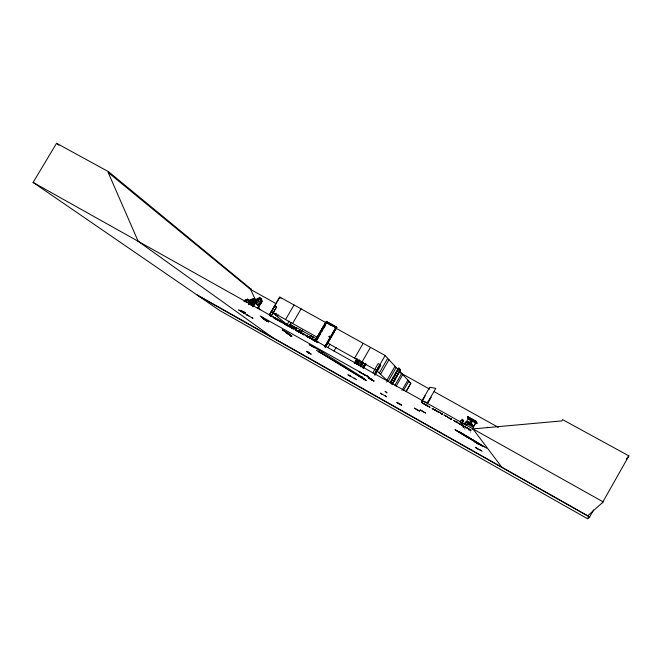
<?xml version="1.0" encoding="UTF-8"?>
<svg xmlns="http://www.w3.org/2000/svg" width="662" height="662" viewBox="0 0 662 662"><rect width="100%" height="100%" fill="white"/><g stroke="black" fill="none" stroke-linecap="round" stroke-linejoin="round"><path stroke-width="0.99" d="M356.322 362.817L356.322 362.991M329.113 336.586L329.436 337.082M329.8 336.569L329.618 337.082L329.527 336.627M428.504 406.402C428.703 406.501 431.02 407.85 429.332 406.931M386.318 396.621L385.474 395.868L386.492 396.72M243.608 312.927L244.501 313.2M244.683 313.308L243.798 313.043M247.803 315.377L248.895 315.824L247.712 315.377M252.917 318.141L252.189 318.017M318.273 351.183L319.547 352.201M290.37 335.394L285.388 332.324L287.738 333.54M248.887 302.757L249.284 300.25L247.679 299.298M255.358 299.431L254.051 303.494L252.288 304.106L251.221 303.469L250.873 301.599L253.769 298.488L255.367 299.431L255.772 302.418L254.622 304.503L251.792 305.612M257.915 304.901L260.745 303.8L261.953 301.723L261.54 298.694L260.183 302.791L258.42 303.395L257.361 302.766L257.013 300.904L259.901 297.792L257.088 298.868L255.077 302.311M470.392 421.975L469.946 422.637L472.031 420.362L470.128 422.273L472.229 424.45L471.774 425.418L466.321 422.348L466.611 421.826L472.064 424.896M311.115 354.145L306.423 351.373L311.123 354.112M394.742 379.235L394.8 379.268M248.101 302.294L248.589 300.2L248.06 299.886L245.974 302.261M486.727 448.199L460.297 432.352L460.851 432.617M482.416 446.064L468.704 437.888M257.675 299.083L253.008 306.862M287.565 332.713L289.228 334.136L287.449 332.854M290.006 326.44L292.662 328.451M290.395 326.896L290.982 327.16M291.09 327.541L292 328.046L291.793 327.334M401.611 405.111L396.96 402.521M471.17 423.796C462.333 422.497 474.894 425.128 473.057 427.147L467.686 424.119L467.976 423.614M468.249 423.448L471.03 424.003L473.289 426.56M473.38 426.427L471.005 424.077L471.344 423.167M471.03 424.085L472.229 420.643M395.297 379.698L395.471 379.318L395.388 379.781M316.552 350.363L321.798 353.276M466.751 421.719L470.119 422.331L472.13 424.549M256.591 302.451L250.683 289.517L250.981 289.013L108.609 171.756L56.576 143.29L33.1 182.422L219.585 310.437L587.55 518.71L588.551 516.914M587.55 518.71L589.585 517.072L593.599 509.872M472.941 428.926L561.856 420.9L562.584 419.609L628.9 455.87L602.321 502.872M464.592 424.532L468.721 418.061M467.993 423.647L467.686 424.119M471.799 418.806L471.41 419.493L472.834 421.495L470.351 419.816M470.384 425.649L470.665 425.145M471.774 425.418L472.039 424.872M473.371 426.452L475.647 423.001M472.56 428.877L475.63 423.018M476.623 422.116L476.235 422.795L468.026 418.219L468.415 417.532L467.72 416.572L475.887 421.106L476.988 422.927M439.427 412.451L440.462 412.79M455.804 421.173L455.704 421.711L453.528 420.362L455.952 421.926M456.06 421.777L457.219 422.099M456.672 422.24L458.178 423.092L456.871 421.893M401.925 390.456L407.875 380.054M403.439 390.58L408.851 381.113M405.938 391.705L410.796 383.207L399.625 371.167M406.054 391.763L410.92 383.257L409.116 382.255M421.802 401.18L429.754 387.253L435.819 388.354L427.296 403.092M421.959 401.114L425.103 395.818M422.033 401.189L424.69 396.737M422.828 403.266L424.177 404.101L421.677 402.513L422.588 402.546M421.785 402.604L421.876 402.165M427.478 403.191L431.036 397.175L427.089 404.085M372.797 372.929L378.126 363.57L379.98 364.621L374.618 373.956M371.787 380.005L372.176 380.269L371.291 378.954L373.169 380.733L371.183 379.475L371.639 379.781M374.56 373.947L385.16 355.502L334.376 327.342M374.75 374.063L379.98 364.621M375.139 374.485L379.996 366.036M374.849 375.437L380.667 365.3L379.914 364.63M379.252 373.054L387.709 358.332M380.584 374.303L388.966 359.689M386.922 380.286L395.007 366.194M386.732 382.048L387.709 380.36M396.157 367.435L388.131 381.436L377.224 371.134M390.017 382.619L397.978 368.742L398.425 368.991L399.831 370.472L392.086 383.993M390.29 382.835L398.963 368.221L400.593 369.992L392.417 384.25M398.963 368.221L390.522 382.959L398.458 368.899L399.873 370.43M391.937 384.283L400.27 369.975L398.69 368.246M392.202 384.125L399.856 370.761M394.966 379.558L394.949 379.309M394.924 385.243L401.702 373.409M396.099 386.194L402.769 374.551M354.609 358.175L363.173 343.313M354.311 363.239L356.851 358.829L354.393 363.372M355.006 363.43L357.554 358.978M355.08 363.496L357.099 359.905M356.065 362.619L355.693 362.999L356.206 363.314M355.792 362.702L356.065 363.173M359.739 365.705L358.15 364.812L357.753 361.948L358.994 360.029M356.47 364.414L358.953 359.987M359.375 360.236L356.851 364.621L359.408 360.26M359.706 360.418L358.845 361.915L359.185 363.678L360.202 364.249L361.891 363.62L362.759 362.114M360.476 360.848L359.971 361.725L360.525 363.066L361.998 361.692M361.882 362.246L370.455 347.351M360.6 366.731L363.09 362.313M361.022 366.963L363.587 362.561L363.124 362.337M360.351 372.499L361.725 373.343L358.986 371.208L360.202 372.383M362.693 367.724L365.25 363.272M362.784 367.832L365.424 363.347M363.728 367.443L365.747 363.918M363.413 368.353L365.921 363.893M367.104 375.453L366.831 375.933L370.455 379.078M312.572 339.424L311.992 339.184L314.376 340.632L312.216 338.836L313.904 339.912M315.923 341.509L314.632 340.218L316.122 341.162M315.261 340.26L325.572 322.452M315.129 340.864L326.407 321.368L336.966 327.227L325.158 347.658M326.465 321.426L315.195 340.913L314.433 340.566L315.294 341.004L326.523 321.641L336.801 327.342L325.58 346.772M315.973 341.319L326.755 322.543L335.899 327.607L325.042 346.383M316.659 340.491L318.199 337.835M319.225 336.064L320.243 334.293M321.782 331.637L322.808 329.866M323.834 328.095L325.373 325.439M315.989 341.402L316.519 341.153L318.455 342.444L317.379 342.386L318.058 342.204L316.527 341.153M315.493 340.657C314.789 339.945 317.967 342.626 315.112 340.88M315.451 341.236L314.847 340.789L317.015 341.427M324.819 346.64L335.8 327.632L326.904 322.783M327.98 347.616L330.04 344.05M334.045 351.017L336.114 347.442M285.554 319.556L294.036 304.967M283.99 322.99L285.016 324.206L283.99 322.99L286.72 324.694L285.62 324.09M284.85 323.577L286.522 325.042L285.132 324.19M287.838 325.745L289.89 326.457L286.894 325.15C292.24 326.457 284.718 324.157 287.713 325.696M287.217 324.438L289.211 321.004M288.508 325.563L288.235 325.952L288.152 325.348M289.095 325.944L291.073 322.535M289.691 326.796L271.213 311.587M289.791 326.374L291.454 327.334M290.188 326.92L291.255 327.682L290.188 326.92L290.593 327.144M292.587 323.495L301.078 308.873M291.181 327.616L293.986 328.724L293.092 328.087L293.067 328.666M292.778 328.501L293.771 329.064L293.092 328.087M295.823 330.073L297.354 331.157L295.368 329.841L296.419 329.891M298.81 331.91L296.899 330.677L297.503 330.553M298.057 331.008L297.95 331.43L296.899 330.677M298.488 331.563L299.737 331.968L298.488 331.563L299.323 332.258M298.603 332.291L300.134 329.659M299.332 331.745L301.624 333.549M301.731 333.127L299.522 332.15L301.822 333.209M299.787 332.514L300.126 332.026M300.093 332.175L299.985 332.167M300.167 332.672L299.721 331.803M300.68 332.481L301.98 333.292M300.796 333.06L302.352 330.197M301.326 332.845L301.218 333.259M302.178 333.863L300.879 332.912L302.377 333.516M303.362 334.442L304.197 334.881L302.426 333.855C302.915 332.705 305.017 335.278 303.213 334.36M303.237 334.393L302.716 333.574L304.015 334.327M303.51 334.409L303.974 334.194M304.09 334.782L303.56 334.095M306.796 335.891L307.458 336.751L305.563 335.535L306.796 335.924M306.167 335.411L305.563 335.535M307.242 336.536L309.013 337.09L307.367 336.106L308.84 336.95L307.135 336.577L306.614 335.775L307.458 336.751M308.674 337.421L308.682 336.826L309.551 337.438L308.649 336.95M309.088 337.049L308.906 337.537L308.293 337.165M311.984 338.795L309.452 337.711L310.677 338.108M310.478 338.447L310.056 337.595M310.089 337.852L311.562 335.32M310.081 338.224L309.659 337.363M310.412 338.398L312.373 338.853M311.14 338.199L311.554 338.547L310.321 338.323L311.769 339.151L311.545 338.423M312.373 339.308L311.968 338.605L312.572 338.961M311.678 339.159L313.134 336.635M252.752 306.506L255.482 302.021M257.377 308.302L261.573 301.309M257.816 308.558L261.887 301.715L261.482 298.736M269.434 314.64L279.67 297.064L281.019 298.248M269.616 314.748L279.918 297.139L327.177 323.346M269.252 315.666L274.813 305.985L276.6 306.994L270.99 316.635M270.932 316.602L276.55 306.953M273.183 317.404L275.773 318.463L274.018 317.528L274.92 318.124M273.373 317.537L273.381 317.057M275.392 314.947L276.368 313.258M277.436 316.585L278.47 314.806M279.389 321.087L278.222 319.754L280.117 321.037M278.992 320.871L279.215 320.317L281.218 322.03M279.91 320.863L280.572 321.285M281.085 321.947L280.514 321.55L281.623 321.666L280.307 320.987L282.285 322.187L281.847 322.402M281.234 321.931L282.782 322.99L281.441 321.583M281.822 322.228L281.698 321.715M244.038 301.731L244.857 300.341L247.687 299.232L249.342 300.209M245.288 300.614L244.857 300.382L247.696 299.232M248.432 303.949L250.948 299.53L253.786 298.413L255.424 299.398L255.731 302.41M249.334 302.807L249.624 303.213M248.871 304.206L251.519 299.679M272.827 337.703L138.168 241.291L108.171 172.484L108.609 171.756M626.707 459.122L628.172 457.185M626.351 458.989L628.9 455.87M474.819 441.819L479.205 444.467M478.974 443.797L483.21 446.428M479.048 444.417L474.819 441.877M483.177 446.445L478.138 443.507M469.946 422.637L472.08 420.436L471.22 423.407M470.392 422.24L472.155 420.436L470.574 421.876M471.27 423.423L472.304 420.643M477.741 448.869L475.217 447.28L477.923 448.952M245.701 300.871L247.687 299.307M290.072 335.311L291.512 336.412M350.082 376.033L349.122 375.213M349.321 375.313L350.297 376.033M380.708 393.178L381.635 393.907M243.517 312.605L242.631 312.332M243.724 312.712L242.59 312.34M247.075 314.947L247.753 315.137M238.386 309.882L239.503 310.246M470.616 430.035C467.198 427.958 472.701 431.318 470.235 429.721M455.075 429.655L467.471 437.259M455.133 429.837L468.994 438.186M456.706 430.606L456.168 430.35M459.188 431.665L471.584 439.146M468.853 438.128L477.525 443.192M472.883 439.791L481.928 445.369M329.742 336.941L329.262 336.9M373.782 380.815L368.204 377.671L368.568 378.01M368.535 377.903L374.129 381.147L373.773 380.832M362.404 364.53L359.731 365.631L362.445 364.572M254.589 304.454L251.792 305.546L250.195 304.603M268.168 321.459L268.689 321.765L262.905 318.463M243.823 311.81L239.934 310.594L243.649 311.81M241.531 311.074L242.069 311.397L241.68 311.074M244.998 312.63L241.58 311.587M241.564 311.554L243.417 312.199M242.176 311.322L243.914 311.959M243.211 312.075L245.246 312.745L241.746 311.579M244.866 312.348L245.238 312.754M248.523 303.784L249.317 304.247M264.353 319.25L266.67 320.838M265.412 319.862L264.345 319.258L265.958 320.433L264.461 319.274M308.07 352.201L309.063 353.003M329.552 336.321L328.997 336.503L329.279 336.999M441.38 413.684L440.842 413.311L442.456 414.189M289.592 324.777L296.303 328.716M296.502 328.253L291.537 325.133M381.337 393.807L380.7 393.261M240.48 310.933L241.754 311.231M242.251 311.471L241.738 311.024M243.078 312.009L243.525 312.116M261.382 301.433L261.821 301.69M251.006 299.588L251.436 299.836M255.292 302.145L255.764 302.41M436.109 410.713L436.548 410.953L435.323 410.225M423.754 401.685L427.644 402.695M446.064 416.233L446.726 416.539L443.945 414.983L446.064 416.233L444.963 415.637M303.767 334.658L302.426 333.855M466.768 421.702L470.003 422.579M257.576 299.141L257.088 298.868L259.909 297.726L261.548 298.703M292.381 328.294L293.076 328.7M450.168 418.5L451.302 419.261L450.731 418.93M277.577 319.978L278.04 320.226L275.789 318.877L277.577 319.978L276.186 319.125L276.923 319.506M467.595 416.795L475.755 421.338L476.971 423.208M398.83 403.514L399.393 403.886M466.669 421.876L466.371 422.389M463.177 427.031L463.599 427.28L463.21 427.064M464.583 428.736L465.005 428.984M442.199 414.114L440.437 413.096L442.613 414.346L440.859 413.328M308.873 337.074L308.682 336.826M295.922 329.61L297.072 330.545M287.126 325.224L286.439 324.877L287.482 325.563M296.088 328.369L296.526 328.517L289.832 324.711M295.79 328.774L296.228 328.923L289.633 325.166M317.876 342.659L316.808 341.774M310.337 353.64L307.276 351.812L309.278 353.169L307.284 351.795L308.202 352.333M290.361 335.386L292.016 336.197L291.537 335.816M476.963 443.159L479.884 444.624M480.19 444.781L477.095 443.25M481.1 445.178L484.385 446.825M317.379 342.378L317.859 342.552L316.32 341.501M470.922 430.25L470.21 429.853M316.163 341.162L316.668 341.882L315.815 341.427M321.955 351.754L322.651 352.143M309.046 337.165L308.492 336.817M276.054 318.712L274.747 317.942M476.648 448.182L480.893 450.491M291.288 327.202L292.207 327.723L291.379 327.276M293.465 328.435L292.124 327.715M476.731 423.374L475.63 421.57L467.471 417.027L468.158 417.987M436.068 410.697L434.471 409.695L436.076 410.655L435.497 410.349M462.059 424.69L463.135 425.31L461.944 424.681M291.048 335.758L291.586 336.031M448.555 417.697C450.549 418.707 446.395 416.597 448.447 417.648M323.238 352.631L322.485 352.234L362.453 377.39L361.692 376.992L366.152 380.46L361.692 376.992M302.559 333.88L303.775 334.542M291.545 325.141L289.89 324.372L290.361 324.761M275.036 318.058L273.538 317.181M274.548 318.281L276.037 319.192L273.82 317.868L275.574 318.811L274.838 318.405M290.808 335.924L291.313 336.205M313.862 340.318L313.366 340.045M423.208 403.439L421.677 402.513M313.275 339.532C312.406 338.563 314.26 340.789 311.769 338.952M308.715 352.73L308.401 352.507M277.676 320.069L277.171 319.763M450.292 418.566L449.515 418.152L450.499 418.814M385.441 391.606L385.052 391.292L387.063 392.889L385.499 391.548M381.122 393.609L385.698 396.19M276.054 318.753L275.135 318.248M287.465 324.959L286.638 324.529L287.689 325.216M422.687 402.628L421.951 402.239M266.405 320.59L266.083 320.433M262.831 318.472L268.714 321.897L268.011 321.475M482.102 451.269L479.636 449.663M303.022 333.673L302.17 333.218L303.204 333.913M287.267 325.299L286.894 325.15M301.707 333.11L300.391 332.341M369.628 378.606L369.777 378.689M467.72 427.851L467.182 427.677M290.676 326.896L289.873 326.407M298.785 331.414L298.14 331.041M298.587 331.753L299.009 331.563L297.966 330.934L298.653 331.819M397.655 402.901L399.368 403.87M308.128 336.536L308.269 336.668M290.544 327.276L289.493 326.647L290.585 326.846M291.363 336.246L290.122 335.394M277.37 319.423L277.817 319.647L276.277 318.786M281.706 321.848L281.987 322.452L279.215 320.317M425.004 404.457L424.21 403.952L426.32 405.218L424.648 404.209L424.987 404.507M435.298 410.159C434.024 409.521 436.862 410.986 435.488 410.266M462.564 425.443L462.142 425.227L463.226 425.815M385.383 396.025L386.5 396.761M328.973 324.347L330.777 325.34M399.426 370.273L399.873 370.521L398.425 368.991M312.29 338.787L312.77 339.076M288.036 325.398L288.798 325.778M316.014 341.079L316.444 341.269M287.076 325.174L288.334 325.919M426.99 405.607L428.405 406.485L427.089 405.707M462.837 425.74C465.651 427.238 459.329 423.639 463.259 425.856M400.593 369.992L398.739 368.089M249.177 288.003L250.981 289.013M275.988 303.601L250.683 289.517L108.171 172.484M399.807 372.524L429.63 389.124M434.148 391.639L498.312 427.362M329.436 336.246L329.875 336.635L329.585 336.329M285.33 323.842L286.009 324.206L285.198 323.66M285.421 324.438L286.05 324.777L283.791 323.329M470.872 430.126L468.828 429.001L469.863 429.679M271.453 311.67L317.76 337.57M327.649 343.098L376.579 370.463M295.914 327.359L316.461 338.853M461.431 424.921L460.744 424.516M33.1 182.422L138.25 241.332M295.715 329.957L296.212 330.23M308.484 337.173C311.181 338.919 306.034 335.932 308.451 337.289M286.977 325.216L288.276 325.961L287.689 325.654M306.597 336.271L305.761 335.187M314.971 340.905L316.237 341.617M427.404 405.839L428.074 406.22M460.082 424.193L458.609 423.366M464.865 426.874L464.211 426.345L466.338 427.66L464.807 426.8M367.923 376.546L260.183 315.956L266.819 321.004M358.804 371.523L359.226 371.763M371.109 379.268L372.234 379.897L371.324 379.318M312.116 346.226L312.257 346.3M321.947 351.745L312.174 346.243M266.008 320.375L267.862 321.384M369.528 378.532L371.614 379.765M265.851 320.425L266.91 321.02L265.172 319.672M314.64 347.674L309.187 344.596L314.599 347.583M356.702 379.798L348.435 375.04M347.757 374.75L348.369 375.081M400.659 404.681L399.045 403.688M312.646 338.977L314.061 339.97L313.416 339.614M315.584 340.682L316.055 340.955M287.54 324.976L288.011 325.241M303.105 333.689L303.577 333.962M285.43 323.925L286.257 324.802L284.999 324.008M312.447 339.325L313.829 340.185M315.385 341.029L315.857 341.302M287.341 325.315L287.813 325.588M470.061 429.77L469.292 429.29M371.134 379.434L371.556 379.723M401.693 405.185L396.943 402.554M196.755 294.664L587.79 515.772L603.231 501.92L138.168 241.291M198.004 295.674L589.585 517.072M469.615 419.112L469.002 418.732M469.482 419.336L468.878 418.963M314.376 340.632L312.423 339.432L313.076 339.879M450.292 418.541L451.112 419.038L450.516 418.665M399.004 403.655L400.667 404.722M287.73 333.532L290.304 335.038M303.37 334.31L301.963 333.565L303.006 334.26M429.415 406.832L429.928 407.155M467.984 428.463C469.73 429.464 464.873 426.758 467.753 428.496M277.237 319.374L276.426 318.885M438.078 411.83L437.557 411.524M438.203 411.789L437.383 411.334L439.163 412.401L436.912 411.044L437.599 411.565M281.557 321.765L280.945 321.393M461.381 424.921L460.777 424.557M425.244 404.515L425.749 404.821M308.02 337.008C306.655 336.37 309.915 337.686 308.178 336.536M287.821 333.954L288.69 334.459M425.153 404.441L425.699 404.772M244.41 313.192L243.79 313.076M252.346 318.008L239.081 310.188M252.843 318.182L252.181 318.041M313.101 339.267L313.73 339.689M257.932 304.834L256.335 303.891L255.871 300.896L256.343 303.891L257.923 304.909M315.733 340.913L315.17 340.558M456.366 430.449L468.795 438.087M464.426 424.665L464.335 424.607A2.094 1.167 -58.5 0 1 465.791 422.042A2.094 1.167 -58.5 0 1 467.298 422.753A2.094 1.167 -58.5 0 1 465.833 425.318M488.324 427.644L487.323 427.197M290.295 335.03L291.553 335.824M297.122 330.545L295.972 329.734M363.827 374.419L362.428 373.567L365.35 375.379L363.976 374.535M399.31 403.679L399.865 404.184M266.844 321.02L267.109 321.169M261.548 316.784L267.034 320.946M371.878 380.071L367.708 376.355M56.576 143.29L58.992 145.218M278.222 319.754L279.587 320.747M281.789 321.798L282.98 322.651M288.615 326.035L289.286 326.573M291.743 327.334L292.579 327.905M298.686 331.223L299.53 331.91M297.097 330.33L298.148 331.083M372.16 379.806L373.161 380.741M432.013 408.495L434.603 409.927M433.064 409.066L432.691 408.669L433.494 409.306M385.127 355.552L398.234 369.677M439.626 412.103L440.04 412.558M458.965 423.614L459.875 423.945L459.387 423.846M355.055 378.788L354.244 378.101M472.842 428.786L501.763 467.124M469.035 423.862L469.35 423.382M467.595 416.803L468.282 417.763M257.435 304.297L259.959 309.841M357.819 361.957L358.216 364.787M249.731 301.599L250.153 304.644M249.334 300.209L249.756 303.246M460.33 422.248A2.077 1.158 -58.5 0 1 461.993 420.014A2.077 1.158 -58.5 0 1 463.21 420.999A2.077 1.158 -58.5 0 1 461.762 423.407M460.239 422.19A2.077 1.158 -58.5 0 1 461.894 419.956A2.077 1.158 -58.5 0 1 463.119 420.941A2.077 1.158 -58.5 0 1 461.671 423.349M252.536 299.745L252.536 301.665L250.699 302.749L252.636 302.12L253.033 304.139L253.099 301.988L254.853 300.929L253.016 301.524L253.033 299.911L252.536 299.745M254.663 299.381L253.645 302.385L252.098 302.551L252.586 300.523L254.134 299.067L254.663 299.381M260.795 298.686L259.777 301.682L258.238 301.847L258.726 299.828L260.265 298.372L260.795 298.686M425.492 413.005L420.18 409.869L425.484 413.022M414.437 408.164L419.609 411.201L414.511 408.14M246.827 314.855L247.977 315.319L246.843 314.855M467.165 428.057L468.721 429.034L467.107 427.983M278.239 319.887L276.426 318.786L278.239 319.887M467.389 417.267L468.82 419.236L476.855 423.713L475.498 421.793L467.471 417.308M469.73 419.7L470.136 419.94L469.73 419.7M468.961 430.275L469.027 430.308M470.285 431.938L470.359 431.972M462.424 424.913L462.763 425.153L462.424 424.913M463.342 425.989L462.051 425.269L463.326 425.931M318.77 351.654L318.232 351.39L365.159 379.897L318.77 351.654M447.421 416.936L447.007 416.696L447.702 417.25L447.421 416.936M451.459 419.203L451.045 418.963L451.832 419.625L451.459 419.203M460.57 424.309L460.148 424.069L460.57 424.309M282.575 330.04L282.153 329.8L287.515 332.895L282.575 330.04"/></g></svg>
